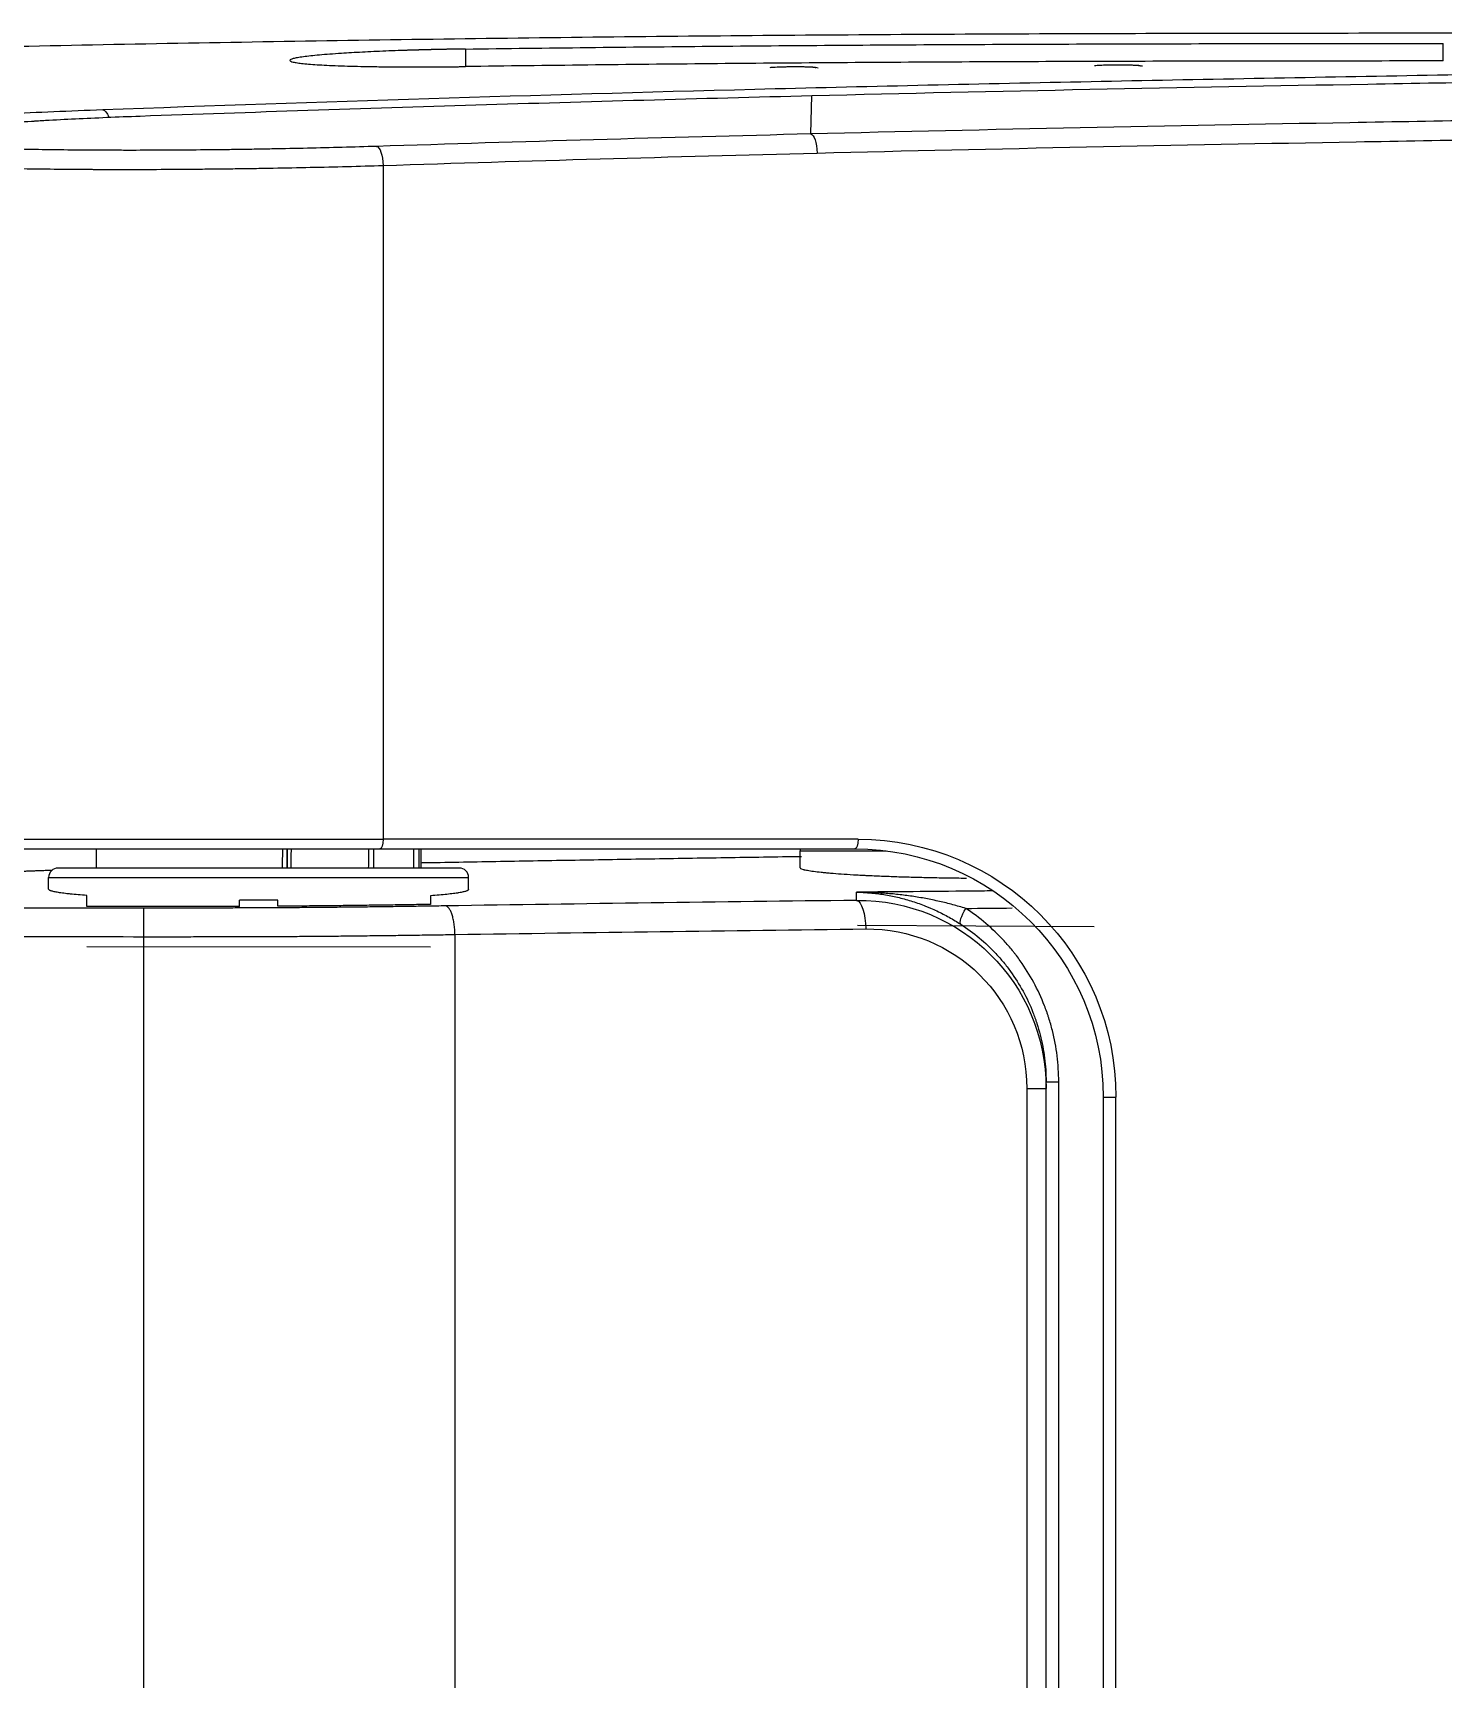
# Model space of a CAD drawing. Header units: millimetres. Extents: x -33000 to 294000, y 0 to 42408.
# Drawn here: x 56888.4 to 56962.3, y 13858.2 to 13944.4 of the extents above; entities that cross this region are included whole.
import ezdxf

# ---------------------------------------------------------------- set-up
doc = ezdxf.new("R2010")
doc.units = ezdxf.units.MM
doc.header["$LTSCALE"] = 50
doc.layers.add('arch', color=8, linetype='Continuous')

msp = doc.modelspace()

# ---------------------------------------------------------------- linework, layer by layer
at = {"layer": 'arch', "linetype": 'Continuous'}
for p, q in [((56929.166, 13939.152), (56929.232, 13941.164)), ((56880.248, 13902.207), (56906.768, 13902.207)), ((56880.748, 13901.707), (56906.605, 13901.707)), ((56891.753, 13900.705), (56891.748, 13901.708)), ((56906.605, 13901.707), (56931.49, 13901.707)), ((56931.653, 13902.207), (56906.768, 13902.207)), ((56908.748, 13901.708), (56908.743, 13900.705)), ((56928.618, 13900.71), (56928.618, 13901.605)), ((56928.618, 13901.605), (56933.116, 13901.605)), ((56889.248, 13899.594), (56889.248, 13900.205)), ((56889.248, 13900.205), (56911.248, 13900.205)), ((56910.748, 13900.705), (56889.748, 13900.705)), ((56911.248, 13899.58), (56911.248, 13900.205)), ((56944.018, 13897.619), (56931.618, 13897.693)), ((56891.248, 13896.59), (56909.248, 13896.579)), ((56940.482, 13889.157), (56941.493, 13889.157)), ((56940.482, 13889.157), (56940.482, 13600.053)), ((56941.493, 13889.505), (56942.156, 13889.505)), ((56941.493, 13889.157), (56941.493, 13889.505)), ((56941.493, 13600.053), (56941.493, 13889.157)), ((56942.156, 13599.705), (56942.156, 13889.505)), ((56944.49, 13888.707), (56944.49, 13600.504)), ((56944.49, 13888.707), (56945.153, 13888.707)), ((56945.153, 13600.504), (56945.153, 13888.707))]:
    msp.add_line(p, q, dxfattribs=at)
for centre, start, end in [((56929.118, 13901.605), 168.22274, 180), ((56889.748, 13900.205), 90, 180), ((56910.748, 13900.205), 0, 90)]:
    msp.add_arc(centre, 0.5, start, end, dxfattribs=at)
at = {"layer": 'arch', "linetype": 'Continuous', "extrusion": (0, 0, -1)}
for centre, major_axis, ratio, start_param, end_param in [((56892.113, 13938.915, 0), (-0.055, 1.499), 0.325788, 0.052844, 0.730475), ((56929.174, 13938.154, 0), (0.025, -1), 0.32589, 3.194438, 4.720576), ((56906.442, 13937.504, 0), (0.032, -0.999), 0.32583, 3.194436, 4.722836), ((56906.605, 13902.207, 0), (0, -0.5), 0.325982, 4.712389, 6.283185), ((56931.49, 13902.207, 0), (0, -0.5), 0.325982, 4.712389, 6.283185), ((56931.49, 13888.707, 0), (13, 0), 1, 4.712389, 6.283185), ((56931.653, 13888.707, 0), (13.5, 0), 1, 4.712389, 6.283185), ((56931.493, 13888.997, 0), (6.867, 7.387), 0.984122, 5.533672, 7.097085), ((56931.556, 13897.511, 0), (0.017, -1.5), 0.325964, 3.199207, 4.7161), ((56937.585, 13898.588, 0), (0.544, 0.839), 0.254745, 3.188486, 4.548556), ((56931.982, 13888.997, 0), (5.798, 6.334), 0.981332, 5.539892, 7.103305)]:
    msp.add_ellipse(centre, major_axis=major_axis, ratio=ratio, start_param=start_param, end_param=end_param, dxfattribs=at)
at = {"layer": 'arch', "linetype": 'Continuous'}
for points, knots in [([(56886.538, 13943.725, 0), (56892.482, 13943.849, 0), (56898.426, 13943.958, 0), (56910.315, 13944.144, 0), (56916.259, 13944.221, 0), (56925.176, 13944.309, 0), (56928.149, 13944.333, 0), (56934.094, 13944.374, 0), (56937.066, 13944.39, 0), (56945.984, 13944.426, 0), (56951.929, 13944.437, 0), (56963.82, 13944.445, 0), (56972.738, 13944.441, 0), (56981.655, 13944.422, 0), (56987.601, 13944.406, 0), (56990.573, 13944.397, 0), (56999.491, 13944.364, 0), (57005.436, 13944.336, 0), (57014.354, 13944.289, 0), (57017.327, 13944.272, 0), (57023.272, 13944.238, 0), (57026.244, 13944.22, 0), (57029.217, 13944.203, 0)], [0, 0, 0, 0, 0.125, 0.125, 0.25, 0.25, 0.3125, 0.3125, 0.375, 0.375, 0.5, 0.5, 0.625, 0.6875, 0.6875, 0.75, 0.75, 0.875, 0.875, 0.9375, 0.9375, 1, 1, 1, 1]), ([(57028.721, 13943.13, 0), (57025.874, 13943.1, 0), (57023.027, 13943.069, 0), (57017.333, 13943.006, 0), (57014.486, 13942.974, 0), (57005.945, 13942.874, 0), (57000.251, 13942.803, 0), (56988.863, 13942.649, 0), (56983.17, 13942.566, 0), (56971.782, 13942.39, 0), (56966.088, 13942.297, 0), (56957.548, 13942.147, 0), (56954.701, 13942.095, 0), (56949.008, 13941.988, 0), (56943.314, 13941.877, 0), (56937.621, 13941.754, 0), (56931.928, 13941.624, 0), (56929.082, 13941.555, 0), (56914.85, 13941.189, 0), (56903.466, 13940.829, 0), (56892.084, 13940.413, 0)], [0, 0, 0, 0, 0.0625, 0.0625, 0.125, 0.125, 0.25, 0.25, 0.375, 0.375, 0.5, 0.5, 0.5625, 0.5625, 0.625, 0.6875, 0.6875, 0.75, 0.75, 1, 1, 1, 1]), ([(56911.089, 13943.602, 0), (56911.072, 13943.601, 0), (56911.04, 13943.601, 0), (56910.991, 13943.6, 0), (56910.942, 13943.6, 0), (56910.894, 13943.599, 0), (56910.845, 13943.598, 0), (56910.797, 13943.597, 0), (56910.748, 13943.597, 0), (56910.7, 13943.596, 0), (56910.651, 13943.595, 0), (56910.603, 13943.594, 0), (56910.554, 13943.594, 0), (56910.506, 13943.593, 0), (56910.458, 13943.592, 0), (56910.41, 13943.591, 0), (56910.362, 13943.59, 0), (56910.314, 13943.589, 0), (56910.266, 13943.589, 0), (56910.218, 13943.588, 0), (56910.17, 13943.587, 0), (56910.122, 13943.586, 0), (56910.074, 13943.585, 0), (56910.026, 13943.584, 0), (56909.978, 13943.583, 0), (56909.931, 13943.582, 0), (56909.883, 13943.581, 0), (56909.836, 13943.58, 0), (56909.788, 13943.579, 0), (56909.741, 13943.578, 0), (56909.693, 13943.577, 0), (56909.646, 13943.576, 0), (56909.598, 13943.575, 0), (56909.551, 13943.574, 0), (56909.504, 13943.573, 0), (56909.457, 13943.572, 0), (56909.41, 13943.571, 0), (56909.363, 13943.57, 0), (56909.316, 13943.569, 0), (56909.269, 13943.567, 0), (56909.222, 13943.566, 0), (56909.175, 13943.565, 0), (56909.128, 13943.564, 0), (56909.081, 13943.563, 0), (56909.034, 13943.562, 0), (56908.988, 13943.56, 0), (56908.941, 13943.559, 0), (56908.894, 13943.558, 0), (56908.848, 13943.557, 0), (56908.801, 13943.555, 0), (56908.755, 13943.554, 0), (56908.709, 13943.553, 0), (56908.662, 13943.552, 0), (56908.616, 13943.55, 0), (56908.57, 13943.549, 0), (56908.524, 13943.548, 0), (56908.477, 13943.546, 0), (56908.431, 13943.545, 0), (56908.385, 13943.544, 0), (56908.339, 13943.542, 0), (56908.293, 13943.541, 0), (56908.247, 13943.539, 0), (56908.202, 13943.538, 0), (56908.156, 13943.537, 0), (56908.11, 13943.535, 0), (56908.064, 13943.534, 0), (56908.019, 13943.532, 0), (56907.973, 13943.531, 0), (56907.928, 13943.529, 0), (56907.882, 13943.528, 0), (56907.837, 13943.526, 0), (56907.791, 13943.525, 0), (56907.746, 13943.523, 0), (56907.701, 13943.522, 0), (56907.655, 13943.52, 0), (56907.61, 13943.519, 0), (56907.356, 13943.51, 0), (56906.903, 13943.492, 0), (56906.273, 13943.465, 0), (56905.674, 13943.436, 0), (56905.108, 13943.405, 0), (56904.532, 13943.37, 0), (56903.964, 13943.33, 0), (56903.426, 13943.285, 0), (56902.963, 13943.239, 0), (56902.577, 13943.192, 0), (56902.271, 13943.144, 0), (56902.05, 13943.097, 0), (56901.918, 13943.05, 0), (56901.874, 13943.004, 0), (56901.916, 13942.96, 0), (56902.047, 13942.917, 0), (56902.266, 13942.877, 0), (56902.571, 13942.839, 0), (56902.956, 13942.804, 0), (56903.419, 13942.773, 0), (56903.956, 13942.745, 0), (56904.565, 13942.721, 0), (56905.235, 13942.701, 0), (56905.96, 13942.685, 0), (56906.736, 13942.674, 0), (56907.309, 13942.668, 0), (56907.646, 13942.666, 0), (56907.731, 13942.666, 0), (56907.816, 13942.666, 0), (56907.901, 13942.665, 0), (56907.987, 13942.665, 0), (56908.073, 13942.665, 0), (56908.158, 13942.664, 0), (56908.244, 13942.664, 0), (56908.33, 13942.664, 0), (56908.417, 13942.664, 0), (56908.503, 13942.664, 0), (56908.59, 13942.664, 0), (56908.677, 13942.664, 0), (56908.764, 13942.664, 0), (56908.851, 13942.664, 0), (56908.939, 13942.664, 0), (56909.026, 13942.665, 0), (56909.114, 13942.665, 0), (56909.202, 13942.665, 0), (56909.29, 13942.665, 0), (56909.378, 13942.666, 0), (56909.467, 13942.666, 0), (56909.555, 13942.667, 0), (56909.644, 13942.667, 0), (56909.733, 13942.668, 0), (56909.822, 13942.668, 0), (56909.911, 13942.669, 0), (56910.001, 13942.67, 0), (56910.091, 13942.67, 0), (56910.18, 13942.671, 0), (56910.27, 13942.672, 0), (56910.361, 13942.673, 0), (56910.451, 13942.674, 0), (56910.542, 13942.675, 0), (56910.632, 13942.676, 0), (56910.723, 13942.677, 0), (56910.814, 13942.678, 0), (56910.906, 13942.679, 0), (56910.997, 13942.68, 0), (56911.058, 13942.681, 0), (56911.089, 13942.681, 0)], [0, 0, 0, 0, 0.001688, 0.003374, 0.005059, 0.006743, 0.008424, 0.010104, 0.011783, 0.013461, 0.015137, 0.016812, 0.018485, 0.020158, 0.021829, 0.023499, 0.025168, 0.026836, 0.028503, 0.030169, 0.031834, 0.033498, 0.035162, 0.036825, 0.038487, 0.040148, 0.041809, 0.043469, 0.045129, 0.046788, 0.048447, 0.050105, 0.051764, 0.053421, 0.055079, 0.056736, 0.058394, 0.060051, 0.061708, 0.063365, 0.065022, 0.066679, 0.068337, 0.069994, 0.071652, 0.07331, 0.074968, 0.076627, 0.078286, 0.079946, 0.081606, 0.083266, 0.084928, 0.08659, 0.088252, 0.089915, 0.091579, 0.093244, 0.09491, 0.096577, 0.098244, 0.099913, 0.101583, 0.103254, 0.104926, 0.106599, 0.108273, 0.109949, 0.111626, 0.113304, 0.114984, 0.116665, 0.118348, 0.120032, 0.121718, 0.123406, 0.125095, 0.150232, 0.17514, 0.199975, 0.224892, 0.250047, 0.281416, 0.312482, 0.343551, 0.374925, 0.406303, 0.437371, 0.468436, 0.499798, 0.531191, 0.562273, 0.593348, 0.624719, 0.656134, 0.687239, 0.71834, 0.749742, 0.78116, 0.81227, 0.843382, 0.874802, 0.877969, 0.881131, 0.884287, 0.887438, 0.890584, 0.893726, 0.896863, 0.899996, 0.903126, 0.906252, 0.909375, 0.912495, 0.915613, 0.918729, 0.921843, 0.924955, 0.928066, 0.931177, 0.934286, 0.937396, 0.940505, 0.943615, 0.946725, 0.949837, 0.952949, 0.956063, 0.959179, 0.962298, 0.965419, 0.968542, 0.971669, 0.974799, 0.977933, 0.981071, 0.984213, 0.98736, 0.990512, 0.993669, 0.996832, 1, 1, 1, 1]), ([(56911.089, 13943.602, 0), (56915.355, 13943.659, 0), (56919.622, 13943.708, 0), (56926.022, 13943.768, 0), (56928.155, 13943.785, 0), (56932.422, 13943.815, 0), (56938.822, 13943.854, 0), (56947.355, 13943.881, 0), (56953.755, 13943.89, 0), (56958.022, 13943.894, 0), (56960.155, 13943.895, 0), (56962.289, 13943.895, 0)], [0, 0, 0, 0, 0.25, 0.25, 0.375, 0.375, 0.5, 0.75, 0.875, 0.875, 1, 1, 1, 1]), ([(56962.289, 13942.975, 0), (56960.155, 13942.975, 0), (56958.022, 13942.974, 0), (56953.755, 13942.97, 0), (56947.355, 13942.961, 0), (56938.822, 13942.934, 0), (56932.422, 13942.895, 0), (56928.155, 13942.865, 0), (56926.022, 13942.848, 0), (56919.622, 13942.788, 0), (56915.355, 13942.739, 0), (56911.089, 13942.681, 0)], [0, 0, 0, 0, 0.125, 0.125, 0.25, 0.5, 0.625, 0.625, 0.75, 0.75, 1, 1, 1, 1]), ([(56927.037, 13942.638, 0), (56927.115, 13942.646, 0), (56927.306, 13942.66, 0), (56927.634, 13942.674, 0), (56927.863, 13942.677, 0), (56927.937, 13942.678, 0)], [0, 0, 0, 0, 0.379059, 0.808181, 1, 1, 1, 1]), ([(56927.937, 13942.678, 0), (56928.031, 13942.68, 0), (56928.285, 13942.685, 0), (56928.712, 13942.683, 0), (56929.141, 13942.67, 0), (56929.372, 13942.658, 0), (56929.507, 13942.633, 0), (56929.55, 13942.623, 0)], [0, 0, 0, 0, 0.138674, 0.37779, 0.617967, 0.869015, 1, 1, 1, 1]), ([(56928.211, 13942.682, 0), (56928.276, 13942.683, 0), (56928.34, 13942.683, 0), (56928.423, 13942.683, 0), (56928.444, 13942.683, 0), (56928.484, 13942.683, 0), (56928.504, 13942.682, 0), (56928.563, 13942.682, 0), (56928.602, 13942.682, 0), (56928.716, 13942.68, 0), (56928.789, 13942.679, 0), (56928.875, 13942.677, 0), (56928.893, 13942.677, 0), (56928.926, 13942.676, 0), (56928.975, 13942.674, 0), (56929.052, 13942.671, 0), (56929.108, 13942.669, 0), (56929.161, 13942.666, 0), (56929.187, 13942.665, 0), (56929.257, 13942.66, 0), (56929.297, 13942.657, 0), (56929.346, 13942.652, 0), (56929.361, 13942.65, 0), (56929.386, 13942.646, 0), (56929.397, 13942.644, 0), (56929.423, 13942.639, 0), (56929.433, 13942.635, 0), (56929.435, 13942.63, 0)], [0, 0, 0, 0, 0.101412, 0.101412, 0.133504, 0.133504, 0.165597, 0.165597, 0.229781, 0.229781, 0.358151, 0.358151, 0.390244, 0.390244, 0.422336, 0.486521, 0.550706, 0.550706, 0.614891, 0.614891, 0.74326, 0.74326, 0.807445, 0.807445, 0.87163, 0.87163, 1, 1, 1, 1]), ([(56929.232, 13941.164, 0), (56938.936, 13941.407, 0), (56948.64, 13941.595, 0), (56963.197, 13941.853, 0), (56968.049, 13941.935, 0), (56977.754, 13942.09, 0), (56982.606, 13942.164, 0), (56992.311, 13942.303, 0), (56997.163, 13942.369, 0), (57006.869, 13942.492, 0), (57011.721, 13942.55, 0), (57019, 13942.631, 0), (57021.426, 13942.657, 0), (57025.066, 13942.695, 0), (57026.279, 13942.708, 0), (57028.705, 13942.734, 0), (57029.919, 13942.747, 0), (57033.558, 13942.784, 0), (57035.985, 13942.807, 0), (57039.624, 13942.834, 0), (57040.838, 13942.842, 0), (57043.265, 13942.853, 0), (57044.478, 13942.857, 0), (57045.691, 13942.858, 0)], [0, 0, 0, 0, 0.25, 0.25, 0.375, 0.375, 0.5, 0.5, 0.625, 0.625, 0.75, 0.75, 0.8125, 0.8125, 0.84375, 0.84375, 0.875, 0.875, 0.9375, 0.9375, 0.96875, 0.96875, 1, 1, 1, 1]), ([(56944.039, 13942.74, 0), (56944.117, 13942.747, 0), (56944.308, 13942.76, 0), (56944.636, 13942.773, 0), (56944.866, 13942.775, 0), (56944.94, 13942.776, 0)], [0, 0, 0, 0, 0.378429, 0.807237, 1, 1, 1, 1]), ([(56944.94, 13942.776, 0), (56945.034, 13942.778, 0), (56945.287, 13942.781, 0), (56945.714, 13942.777, 0), (56946.143, 13942.763, 0), (56946.374, 13942.75, 0), (56946.509, 13942.724, 0), (56946.552, 13942.714, 0)], [0, 0, 0, 0, 0.138102, 0.377285, 0.617579, 0.868776, 1, 1, 1, 1]), ([(56945.213, 13942.779, 0), (56945.278, 13942.779, 0), (56945.342, 13942.779, 0), (56945.426, 13942.778, 0), (56945.446, 13942.778, 0), (56945.486, 13942.778, 0), (56945.506, 13942.778, 0), (56945.565, 13942.777, 0), (56945.604, 13942.776, 0), (56945.718, 13942.775, 0), (56945.791, 13942.773, 0), (56945.878, 13942.771, 0), (56945.895, 13942.77, 0), (56945.928, 13942.769, 0), (56945.977, 13942.767, 0), (56946.054, 13942.764, 0), (56946.11, 13942.761, 0), (56946.163, 13942.759, 0), (56946.189, 13942.757, 0), (56946.259, 13942.752, 0), (56946.299, 13942.749, 0), (56946.348, 13942.743, 0), (56946.363, 13942.741, 0), (56946.388, 13942.738, 0), (56946.399, 13942.736, 0), (56946.425, 13942.73, 0), (56946.435, 13942.726, 0), (56946.437, 13942.722, 0)], [0, 0, 0, 0, 0.101469, 0.101469, 0.13356, 0.13356, 0.16565, 0.16565, 0.229831, 0.229831, 0.358192, 0.358192, 0.390283, 0.390283, 0.422373, 0.486554, 0.550735, 0.550735, 0.614915, 0.614915, 0.743277, 0.743277, 0.807458, 0.807458, 0.871638, 0.871638, 1, 1, 1, 1]), ([(56894.036, 13940.092, 0), (56896.968, 13940.197, 0), (56899.901, 13940.298, 0), (56905.767, 13940.492, 0), (56908.7, 13940.585, 0), (56917.499, 13940.854, 0), (56923.365, 13941.017, 0), (56929.232, 13941.164, 0)], [0, 0, 0, 0, 0.25, 0.25, 0.5, 0.5, 1, 1, 1, 1]), ([(57042.115, 13940.794, 0), (57039.761, 13940.787, 0), (57037.408, 13940.774, 0), (57032.701, 13940.741, 0), (57030.348, 13940.721, 0), (57023.288, 13940.659, 0), (57018.581, 13940.613, 0), (57009.169, 13940.511, 0), (57004.462, 13940.454, 0), (56995.05, 13940.332, 0), (56990.344, 13940.267, 0), (56980.931, 13940.128, 0), (56976.225, 13940.056, 0), (56966.813, 13939.904, 0), (56962.107, 13939.824, 0), (56947.989, 13939.573, 0), (56938.577, 13939.389, 0), (56929.166, 13939.152, 0)], [0, 0, 0, 0, 0.0625, 0.0625, 0.125, 0.125, 0.25, 0.25, 0.375, 0.375, 0.5, 0.5, 0.625, 0.625, 0.75, 0.75, 1, 1, 1, 1]), ([(56881.551, 13939.106, 0), (56881.578, 13939.113, 0), (56881.606, 13939.121, 0), (56881.652, 13939.133, 0), (56881.669, 13939.137, 0), (56881.703, 13939.146, 0), (56881.721, 13939.15, 0), (56881.775, 13939.163, 0), (56881.813, 13939.171, 0), (56882.012, 13939.214, 0), (56882.2, 13939.248, 0), (56882.632, 13939.316, 0), (56882.876, 13939.35, 0), (56883.419, 13939.419, 0), (56883.718, 13939.453, 0), (56884.129, 13939.495, 0), (56884.213, 13939.504, 0), (56884.383, 13939.521, 0), (56884.644, 13939.546, 0), (56884.917, 13939.571, 0), (56885.481, 13939.621, 0), (56885.879, 13939.653, 0), (56886.721, 13939.716, 0), (56887.164, 13939.747, 0), (56887.863, 13939.793, 0), (56888.102, 13939.808, 0), (56888.408, 13939.827, 0), (56888.469, 13939.83, 0), (56888.593, 13939.838, 0), (56888.779, 13939.849, 0), (56888.967, 13939.86, 0), (56889.598, 13939.895, 0), (56890.118, 13939.923, 0), (56891.187, 13939.975, 0), (56891.737, 13940, 0), (56892.864, 13940.048, 0), (56893.442, 13940.07, 0), (56894.036, 13940.092, 0)], [0, 0, 0, 0, 0.021526, 0.021526, 0.033175, 0.033175, 0.044823, 0.044823, 0.06812, 0.06812, 0.161308, 0.161308, 0.254496, 0.254496, 0.347684, 0.347684, 0.370981, 0.370981, 0.394278, 0.440872, 0.440872, 0.53406, 0.53406, 0.627248, 0.627248, 0.673842, 0.673842, 0.685491, 0.685491, 0.697139, 0.720436, 0.720436, 0.813624, 0.813624, 0.906812, 0.906812, 1, 1, 1, 1]), ([(56929.5, 13938.154, 0), (56938.909, 13938.39, 0), (56948.319, 13938.574, 0), (56962.434, 13938.826, 0), (56967.139, 13938.905, 0), (56976.55, 13939.057, 0), (56981.255, 13939.13, 0), (56990.666, 13939.268, 0), (57000.076, 13939.399, 0), (57009.487, 13939.512, 0), (57018.898, 13939.614, 0), (57023.604, 13939.66, 0), (57030.662, 13939.722, 0), (57033.015, 13939.742, 0), (57037.72, 13939.775, 0), (57040.073, 13939.788, 0), (57042.426, 13939.796, 0)], [0, 0, 0, 0, 0.25, 0.25, 0.375, 0.375, 0.5, 0.5, 0.625, 0.75, 0.75, 0.875, 0.875, 0.9375, 0.9375, 1, 1, 1, 1]), ([(56906.427, 13938.502, 0), (56905.833, 13938.483, 0), (56905.235, 13938.465, 0), (56904.027, 13938.433, 0), (56903.418, 13938.417, 0), (56902.19, 13938.389, 0), (56901.571, 13938.377, 0), (56900.791, 13938.362, 0), (56900.635, 13938.36, 0), (56900.321, 13938.354, 0), (56900.164, 13938.351, 0), (56899.693, 13938.344, 0), (56899.38, 13938.339, 0), (56898.911, 13938.333, 0), (56898.754, 13938.33, 0), (56898.442, 13938.326, 0), (56898.285, 13938.324, 0), (56897.817, 13938.319, 0), (56897.508, 13938.316, 0), (56896.584, 13938.307, 0), (56895.977, 13938.302, 0), (56894.78, 13938.296, 0), (56894.189, 13938.295, 0), (56893.316, 13938.295, 0), (56893.027, 13938.295, 0), (56892.597, 13938.296, 0), (56892.382, 13938.296, 0), (56892.169, 13938.297, 0), (56892.027, 13938.298, 0), (56891.956, 13938.298, 0), (56891.322, 13938.301, 0), (56890.777, 13938.306, 0), (56889.721, 13938.317, 0), (56889.211, 13938.324, 0), (56888.225, 13938.342, 0), (56887.749, 13938.352, 0), (56887.177, 13938.366, 0), (56887.064, 13938.369, 0), (56886.896, 13938.374, 0), (56886.84, 13938.375, 0), (56886.729, 13938.379, 0), (56886.454, 13938.387, 0), (56886.188, 13938.395, 0), (56885.57, 13938.417, 0), (56884.796, 13938.448, 0), (56884.121, 13938.485, 0), (56883.651, 13938.515, 0), (56883.501, 13938.525, 0), (56883.285, 13938.541, 0), (56883.215, 13938.546, 0), (56883.112, 13938.554, 0), (56883.078, 13938.557, 0), (56883.011, 13938.563, 0), (56882.978, 13938.565, 0), (56882.685, 13938.591, 0), (56882.454, 13938.614, 0), (56882.052, 13938.663, 0), (56881.88, 13938.688, 0), (56881.605, 13938.74, 0), (56881.499, 13938.765, 0), (56881.417, 13938.791, 0)], [0, 0, 0, 0, 0.055808, 0.055808, 0.111616, 0.111616, 0.167425, 0.167425, 0.181377, 0.181377, 0.195329, 0.195329, 0.223233, 0.223233, 0.237185, 0.237185, 0.251137, 0.251137, 0.279041, 0.279041, 0.334849, 0.334849, 0.390658, 0.390658, 0.418562, 0.418562, 0.432514, 0.43949, 0.43949, 0.446466, 0.446466, 0.502274, 0.502274, 0.558082, 0.558082, 0.613891, 0.613891, 0.627843, 0.627843, 0.634819, 0.634819, 0.641795, 0.669699, 0.669699, 0.725507, 0.781315, 0.781315, 0.80922, 0.80922, 0.823172, 0.823172, 0.830148, 0.830148, 0.837124, 0.837124, 0.892932, 0.892932, 0.94874, 0.94874, 1, 1, 1, 1]), ([(56880.248, 13937.923, 0), (56880.248, 13937.912, 0), (56880.253, 13937.9, 0), (56880.273, 13937.874, 0), (56880.293, 13937.859, 0), (56880.335, 13937.837, 0), (56880.351, 13937.829, 0), (56880.378, 13937.818, 0), (56880.388, 13937.815, 0), (56880.408, 13937.807, 0), (56880.418, 13937.804, 0), (56880.518, 13937.771, 0), (56880.638, 13937.743, 0), (56880.939, 13937.69, 0), (56881.12, 13937.664, 0), (56881.543, 13937.615, 0), (56881.785, 13937.592, 0), (56882.093, 13937.567, 0), (56882.128, 13937.564, 0), (56882.198, 13937.559, 0), (56882.234, 13937.556, 0), (56882.342, 13937.548, 0), (56882.564, 13937.532, 0), (56882.801, 13937.516, 0), (56883.295, 13937.487, 0), (56884.006, 13937.45, 0), (56884.82, 13937.419, 0), (56885.47, 13937.397, 0), (56885.694, 13937.39, 0), (56885.981, 13937.382, 0), (56886.039, 13937.38, 0), (56886.156, 13937.377, 0), (56886.215, 13937.375, 0), (56886.392, 13937.371, 0), (56886.511, 13937.368, 0), (56887.113, 13937.353, 0), (56887.613, 13937.343, 0), (56888.65, 13937.326, 0), (56889.188, 13937.319, 0), (56890.299, 13937.307, 0), (56890.873, 13937.303, 0), (56891.54, 13937.3, 0), (56891.614, 13937.299, 0), (56891.763, 13937.299, 0), (56891.988, 13937.298, 0), (56892.213, 13937.297, 0), (56892.666, 13937.296, 0), (56892.97, 13937.296, 0), (56893.889, 13937.296, 0), (56894.511, 13937.298, 0), (56895.771, 13937.304, 0), (56896.41, 13937.308, 0), (56897.381, 13937.317, 0), (56897.707, 13937.32, 0), (56898.2, 13937.326, 0), (56898.364, 13937.328, 0), (56898.693, 13937.332, 0), (56898.858, 13937.334, 0), (56899.352, 13937.341, 0), (56899.682, 13937.345, 0), (56900.177, 13937.353, 0), (56900.342, 13937.355, 0), (56900.672, 13937.361, 0), (56900.837, 13937.364, 0), (56901.658, 13937.378, 0), (56902.309, 13937.391, 0), (56903.601, 13937.419, 0), (56904.242, 13937.434, 0), (56905.513, 13937.467, 0), (56906.143, 13937.484, 0), (56906.768, 13937.504, 0)], [0, 0, 0, 0, 0.018747, 0.018747, 0.04457, 0.04457, 0.057481, 0.057481, 0.063936, 0.063936, 0.070392, 0.070392, 0.122037, 0.122037, 0.173682, 0.173682, 0.225327, 0.225327, 0.231782, 0.231782, 0.238238, 0.238238, 0.251149, 0.276972, 0.276972, 0.328616, 0.380261, 0.380261, 0.406084, 0.406084, 0.412539, 0.412539, 0.418995, 0.418995, 0.431906, 0.431906, 0.483551, 0.483551, 0.535196, 0.535196, 0.586841, 0.586841, 0.593297, 0.593297, 0.599752, 0.612663, 0.612663, 0.638486, 0.638486, 0.690131, 0.690131, 0.741776, 0.741776, 0.767598, 0.767598, 0.780509, 0.780509, 0.79342, 0.79342, 0.819243, 0.819243, 0.832154, 0.832154, 0.845065, 0.845065, 0.89671, 0.89671, 0.948355, 0.948355, 1, 1, 1, 1]), ([(56908.745, 13900.983, 0), (56908.841, 13900.985, 0), (56909.584, 13900.998, 0), (56910.974, 13901.023, 0), (56912.918, 13901.057, 0), (56914.868, 13901.09, 0), (56916.824, 13901.124, 0), (56918.785, 13901.157, 0), (56920.753, 13901.189, 0), (56922.726, 13901.221, 0), (56924.706, 13901.253, 0), (56926.691, 13901.284, 0), (56928.016, 13901.305, 0), (56928.68, 13901.315, 0)], [0, 0, 0, 0, 0.014537, 0.111755, 0.209267, 0.307073, 0.405173, 0.503569, 0.602261, 0.70125, 0.800535, 0.900119, 1, 1, 1, 1]), ([(56878.786, 13899.658, 0), (56878.788, 13899.659, 0), (56878.79, 13899.662, 0), (56878.795, 13899.666, 0), (56878.799, 13899.669, 0), (56878.804, 13899.673, 0), (56878.809, 13899.677, 0), (56878.815, 13899.681, 0), (56878.82, 13899.684, 0), (56878.826, 13899.688, 0), (56878.832, 13899.692, 0), (56878.838, 13899.696, 0), (56878.844, 13899.699, 0), (56878.851, 13899.703, 0), (56878.858, 13899.707, 0), (56878.865, 13899.71, 0), (56878.872, 13899.714, 0), (56878.879, 13899.718, 0), (56878.887, 13899.722, 0), (56878.895, 13899.725, 0), (56878.903, 13899.729, 0), (56878.911, 13899.733, 0), (56878.92, 13899.736, 0), (56878.929, 13899.74, 0), (56878.937, 13899.744, 0), (56878.947, 13899.747, 0), (56878.956, 13899.751, 0), (56878.966, 13899.755, 0), (56878.975, 13899.758, 0), (56878.985, 13899.762, 0), (56878.996, 13899.766, 0), (56879.006, 13899.769, 0), (56879.017, 13899.773, 0), (56879.028, 13899.777, 0), (56879.039, 13899.78, 0), (56879.05, 13899.784, 0), (56879.061, 13899.788, 0), (56879.073, 13899.791, 0), (56879.085, 13899.795, 0), (56879.097, 13899.799, 0), (56879.11, 13899.802, 0), (56879.122, 13899.806, 0), (56879.135, 13899.809, 0), (56879.148, 13899.813, 0), (56879.161, 13899.817, 0), (56879.175, 13899.82, 0), (56879.188, 13899.824, 0), (56879.251, 13899.84, 0), (56879.374, 13899.869, 0), (56879.579, 13899.91, 0), (56879.815, 13899.951, 0), (56880.079, 13899.991, 0), (56880.372, 13900.031, 0), (56880.693, 13900.07, 0), (56881.042, 13900.109, 0), (56881.459, 13900.152, 0), (56881.955, 13900.197, 0), (56882.543, 13900.246, 0), (56883.122, 13900.289, 0), (56883.68, 13900.327, 0), (56884.205, 13900.36, 0), (56884.753, 13900.392, 0), (56885.324, 13900.424, 0), (56885.916, 13900.454, 0), (56886.528, 13900.483, 0), (56887.159, 13900.511, 0), (56887.631, 13900.53, 0), (56887.93, 13900.542, 0), (56888.047, 13900.546, 0), (56888.165, 13900.551, 0), (56888.283, 13900.555, 0), (56888.402, 13900.56, 0), (56888.522, 13900.564, 0), (56888.641, 13900.568, 0), (56888.762, 13900.573, 0), (56888.883, 13900.577, 0), (56889.004, 13900.581, 0), (56889.126, 13900.585, 0), (56889.207, 13900.588, 0), (56889.248, 13900.589, 0)], [0, 0, 0, 0, 0.003412, 0.006821, 0.010227, 0.01363, 0.01703, 0.020427, 0.023821, 0.027212, 0.030601, 0.033986, 0.037369, 0.040748, 0.044125, 0.0475, 0.050871, 0.05424, 0.057607, 0.06097, 0.064332, 0.06769, 0.071047, 0.0744, 0.077752, 0.0811, 0.084447, 0.087791, 0.091133, 0.094473, 0.09781, 0.101145, 0.104478, 0.107809, 0.111138, 0.114465, 0.11779, 0.121112, 0.124433, 0.127752, 0.131069, 0.134384, 0.137697, 0.141009, 0.144318, 0.147626, 0.150933, 0.154237, 0.192347, 0.230438, 0.268563, 0.306777, 0.345068, 0.383323, 0.421594, 0.459933, 0.510938, 0.561875, 0.612871, 0.651116, 0.689316, 0.727523, 0.765792, 0.804097, 0.842347, 0.880594, 0.91889, 0.925666, 0.932438, 0.939206, 0.945971, 0.952733, 0.959492, 0.966248, 0.973002, 0.979754, 0.986504, 0.993252, 1, 1, 1, 1]), ([(56889.248, 13900.589, 0), (56889.269, 13900.59, 0), (56889.311, 13900.591, 0), (56889.373, 13900.594, 0), (56889.415, 13900.595, 0), (56889.436, 13900.596, 0)], [0, 0, 0, 0, 0.33335, 0.666682, 1, 1, 1, 1]), ([(56937.328, 13900.161, 0), (56937.31, 13900.161, 0), (56937.293, 13900.161, 0), (56936.964, 13900.164, 0), (56936.345, 13900.172, 0), (56935.736, 13900.183, 0), (56935.284, 13900.193, 0), (56935.097, 13900.197, 0), (56934.91, 13900.202, 0), (56934.835, 13900.203, 0), (56934.798, 13900.204, 0), (56934.687, 13900.207, 0), (56934.613, 13900.209, 0), (56934.247, 13900.219, 0), (56933.961, 13900.228, 0), (56933.406, 13900.246, 0), (56933.136, 13900.256, 0), (56932.611, 13900.277, 0), (56932.356, 13900.289, 0), (56932.078, 13900.302, 0), (56932.048, 13900.304, 0), (56931.986, 13900.307, 0), (56931.895, 13900.311, 0), (56931.806, 13900.316, 0), (56931.63, 13900.325, 0), (56931.515, 13900.332, 0), (56931.181, 13900.351, 0), (56930.969, 13900.365, 0), (56930.57, 13900.393, 0), (56930.382, 13900.407, 0), (56930.162, 13900.426, 0), (56930.119, 13900.43, 0), (56930.034, 13900.437, 0), (56929.992, 13900.441, 0), (56929.87, 13900.453, 0), (56929.793, 13900.461, 0), (56929.571, 13900.484, 0), (56929.304, 13900.516, 0), (56929.095, 13900.549, 0), (56928.961, 13900.574, 0), (56928.91, 13900.584, 0), (56928.864, 13900.595, 0), (56928.846, 13900.599, 0), (56928.838, 13900.601, 0), (56928.813, 13900.607, 0), (56928.797, 13900.612, 0), (56928.723, 13900.633, 0), (56928.68, 13900.65, 0), (56928.63, 13900.681, 0), (56928.618, 13900.696, 0), (56928.618, 13900.711, 0)], [0, 0, 0, 0, 0.003718, 0.003718, 0.070713, 0.137708, 0.137708, 0.171206, 0.17958, 0.17958, 0.187954, 0.187954, 0.204703, 0.204703, 0.271698, 0.271698, 0.338693, 0.338693, 0.405688, 0.405688, 0.414062, 0.414062, 0.422437, 0.439185, 0.439185, 0.472683, 0.472683, 0.539678, 0.539678, 0.606673, 0.606673, 0.623421, 0.623421, 0.64017, 0.64017, 0.673668, 0.673668, 0.740662, 0.807657, 0.807657, 0.841155, 0.849529, 0.849529, 0.857904, 0.857904, 0.874652, 0.874652, 0.941647, 0.941647, 1, 1, 1, 1]), ([(56891.248, 13899.265, 0), (56891.088, 13899.277, 0), (56890.936, 13899.289, 0), (56890.65, 13899.314, 0), (56890.516, 13899.327, 0), (56890.359, 13899.343, 0), (56890.328, 13899.346, 0), (56890.268, 13899.353, 0), (56890.179, 13899.363, 0), (56890.097, 13899.373, 0), (56889.94, 13899.393, 0), (56889.751, 13899.421, 0), (56889.529, 13899.463, 0), (56889.422, 13899.491, 0), (56889.357, 13899.513, 0), (56889.338, 13899.52, 0), (56889.313, 13899.531, 0), (56889.306, 13899.535, 0), (56889.292, 13899.542, 0), (56889.286, 13899.546, 0), (56889.259, 13899.564, 0), (56889.248, 13899.579, 0), (56889.248, 13899.594, 0)], [0, 0, 0, 0, 0.125, 0.125, 0.25, 0.25, 0.28125, 0.28125, 0.3125, 0.375, 0.375, 0.5, 0.625, 0.75, 0.75, 0.8125, 0.8125, 0.84375, 0.84375, 0.875, 0.875, 1, 1, 1, 1]), ([(56911.248, 13899.58, 0), (56911.248, 13899.565, 0), (56911.237, 13899.55, 0), (56911.194, 13899.521, 0), (56911.13, 13899.491, 0), (56911.023, 13899.462, 0), (56910.896, 13899.434, 0), (56910.822, 13899.42, 0), (56910.715, 13899.402, 0), (56910.693, 13899.398, 0), (56910.648, 13899.391, 0), (56910.625, 13899.388, 0), (56910.553, 13899.378, 0), (56910.503, 13899.371, 0), (56910.345, 13899.35, 0), (56910.115, 13899.324, 0), (56909.714, 13899.285, 0), (56909.41, 13899.261, 0), (56909.248, 13899.249, 0)], [0, 0, 0, 0, 0.125, 0.125, 0.25, 0.375, 0.375, 0.5, 0.5, 0.53125, 0.53125, 0.5625, 0.5625, 0.625, 0.625, 0.75, 0.875, 1, 1, 1, 1]), ([(56938.719, 13899.504, 0), (56938.313, 13899.5, 0), (56937.906, 13899.496, 0), (56935.529, 13899.473, 0), (56933.549, 13899.456, 0), (56931.56, 13899.44, 0)], [0, 0, 0, 0, 0.171242, 0.171242, 1, 1, 1, 1]), ([(56937.285, 13898.588, 0), (56937.06, 13898.657, 0), (56936.833, 13898.722, 0), (56936.372, 13898.845, 0), (56936.14, 13898.902, 0), (56935.788, 13898.981, 0), (56935.67, 13899.007, 0), (56935.433, 13899.055, 0), (56935.314, 13899.079, 0), (56934.956, 13899.146, 0), (56934.717, 13899.186, 0), (56934.236, 13899.257, 0), (56933.995, 13899.288, 0), (56933.511, 13899.342, 0), (56933.269, 13899.364, 0), (56932.783, 13899.401, 0), (56932.539, 13899.415, 0), (56932.172, 13899.429, 0), (56932.05, 13899.433, 0), (56931.866, 13899.437, 0), (56931.805, 13899.438, 0), (56931.713, 13899.439, 0), (56931.683, 13899.439, 0), (56931.637, 13899.44, 0), (56931.621, 13899.44, 0), (56931.598, 13899.44, 0), (56931.591, 13899.44, 0), (56931.581, 13899.44, 0), (56931.579, 13899.44, 0), (56931.576, 13899.44, 0), (56931.574, 13899.44, 0), (56931.568, 13899.44, 0), (56931.564, 13899.44, 0), (56931.56, 13899.44, 0)], [0, 0, 0, 0, 0.125, 0.125, 0.25, 0.25, 0.3125, 0.3125, 0.375, 0.375, 0.5, 0.5, 0.625, 0.625, 0.75, 0.75, 0.875, 0.875, 0.9375, 0.9375, 0.96875, 0.96875, 0.984375, 0.984375, 0.992188, 0.992188, 0.996094, 0.996094, 0.99707, 0.99707, 0.998047, 0.998047, 1, 1, 1, 1]), ([(56931.56, 13899.44, 0), (56931.564, 13899.44, 0), (56931.569, 13899.44, 0), (56931.576, 13899.44, 0), (56931.579, 13899.44, 0), (56931.58, 13899.44, 0), (56931.58, 13899.44, 0), (56931.581, 13899.439, 0), (56931.582, 13899.439, 0), (56931.59, 13899.439, 0), (56931.597, 13899.439, 0), (56931.62, 13899.439, 0), (56931.635, 13899.438, 0), (56931.681, 13899.437, 0), (56931.711, 13899.436, 0), (56931.801, 13899.433, 0), (56931.862, 13899.431, 0), (56931.982, 13899.424, 0), (56932.043, 13899.421, 0), (56932.163, 13899.412, 0), (56932.224, 13899.407, 0), (56932.525, 13899.381, 0), (56932.764, 13899.351, 0), (56933.239, 13899.275, 0), (56933.475, 13899.228, 0), (56933.944, 13899.119, 0), (56934.177, 13899.056, 0), (56934.641, 13898.912, 0), (56934.871, 13898.832, 0), (56935.158, 13898.721, 0), (56935.215, 13898.699, 0), (56935.329, 13898.652, 0), (56935.385, 13898.629, 0), (56935.553, 13898.557, 0), (56935.664, 13898.507, 0), (56935.994, 13898.352, 0), (56936.208, 13898.242, 0), (56936.523, 13898.067, 0), (56936.626, 13898.007, 0), (56936.831, 13897.885, 0), (56936.931, 13897.822, 0), (56937.031, 13897.757, 0)], [0, 0, 0, 0, 0.001953, 0.00293, 0.003418, 0.003418, 0.003662, 0.003662, 0.003906, 0.003906, 0.007812, 0.007812, 0.015625, 0.015625, 0.03125, 0.03125, 0.0625, 0.0625, 0.09375, 0.09375, 0.125, 0.125, 0.25, 0.25, 0.375, 0.375, 0.5, 0.5, 0.625, 0.625, 0.65625, 0.65625, 0.6875, 0.6875, 0.75, 0.75, 0.875, 0.875, 0.9375, 0.9375, 1, 1, 1, 1]), ([(56910.046, 13898.72, 0), (56909.728, 13898.715, 0), (56909.091, 13898.705, 0), (56908.452, 13898.696, 0), (56907.812, 13898.687, 0), (56907.491, 13898.682, 0), (56906.847, 13898.674, 0), (56906.524, 13898.669, 0), (56906.038, 13898.663, 0), (56905.876, 13898.661, 0), (56905.551, 13898.657, 0), (56905.389, 13898.655, 0), (56904.9, 13898.65, 0), (56904.574, 13898.646, 0), (56903.919, 13898.64, 0), (56903.591, 13898.636, 0), (56902.932, 13898.631, 0), (56902.271, 13898.625, 0), (56901.606, 13898.621, 0), (56901.105, 13898.618, 0), (56900.938, 13898.618, 0), (56900.604, 13898.616, 0), (56900.437, 13898.615, 0), (56899.936, 13898.613, 0), (56899.601, 13898.612, 0), (56898.932, 13898.61, 0), (56898.597, 13898.609, 0), (56897.926, 13898.608, 0), (56897.591, 13898.607, 0), (56896.92, 13898.606, 0), (56896.584, 13898.606, 0), (56895.913, 13898.606, 0), (56895.241, 13898.606, 0), (56894.569, 13898.606, 0), (56894.232, 13898.606, 0)], [0, 0, 0, 0, 0.0625, 0.125, 0.125, 0.1875, 0.1875, 0.25, 0.25, 0.28125, 0.28125, 0.3125, 0.3125, 0.375, 0.375, 0.4375, 0.4375, 0.5, 0.5625, 0.5625, 0.59375, 0.59375, 0.625, 0.625, 0.6875, 0.6875, 0.75, 0.75, 0.8125, 0.8125, 0.875, 0.875, 0.9375, 1, 1, 1, 1]), ([(56899.248, 13898.694, 0), (56899.04, 13898.693, 0), (56898.831, 13898.693, 0), (56898.414, 13898.692, 0), (56898.205, 13898.691, 0), (56897.578, 13898.69, 0), (56897.16, 13898.689, 0), (56896.324, 13898.689, 0), (56895.906, 13898.689, 0), (56895.069, 13898.689, 0), (56894.65, 13898.689, 0), (56894.232, 13898.689, 0)], [0, 0, 0, 0, 0.125, 0.125, 0.25, 0.25, 0.5, 0.5, 0.75, 0.75, 1, 1, 1, 1]), ([(56894.232, 13897.108, 0), (56894.232, 13897.203, 0), (56894.232, 13897.298, 0), (56894.232, 13897.485, 0), (56894.232, 13897.576, 0), (56894.232, 13897.752, 0), (56894.232, 13897.837, 0), (56894.232, 13897.997, 0), (56894.232, 13898.072, 0), (56894.232, 13898.21, 0), (56894.232, 13898.272, 0), (56894.232, 13898.383, 0), (56894.233, 13898.431, 0), (56894.233, 13898.51, 0), (56894.233, 13898.542, 0), (56894.233, 13898.587, 0), (56894.233, 13898.601, 0), (56894.233, 13898.606, 0)], [0, 0, 0, 0, 0.125, 0.125, 0.25, 0.25, 0.375, 0.375, 0.5, 0.5, 0.625, 0.625, 0.75, 0.75, 0.875, 0.875, 1, 1, 1, 1]), ([(56909.248, 13898.796, 0), (56908.922, 13898.791, 0), (56908.268, 13898.781, 0), (56907.612, 13898.772, 0), (56906.954, 13898.762, 0), (56906.624, 13898.758, 0), (56905.963, 13898.749, 0), (56905.631, 13898.745, 0), (56904.966, 13898.737, 0), (56904.632, 13898.733, 0), (56904.129, 13898.727, 0), (56903.961, 13898.725, 0), (56903.625, 13898.722, 0), (56903.456, 13898.72, 0), (56902.949, 13898.716, 0), (56902.61, 13898.713, 0), (56901.931, 13898.707, 0), (56901.59, 13898.705, 0), (56901.248, 13898.703, 0)], [0, 0, 0, 0, 0.125, 0.25, 0.25, 0.375, 0.375, 0.5, 0.5, 0.625, 0.625, 0.6875, 0.6875, 0.75, 0.75, 0.875, 0.875, 1, 1, 1, 1]), ([(56931.567, 13899.008, 0), (56927.98, 13898.968, 0), (56924.393, 13898.923, 0), (56917.22, 13898.827, 0), (56913.633, 13898.775, 0), (56910.046, 13898.72, 0)], [0, 0, 0, 0, 0.5, 0.5, 1, 1, 1, 1]), ([(56910.531, 13897.222, 0), (56910.53, 13897.317, 0), (56910.525, 13897.412, 0), (56910.511, 13897.599, 0), (56910.501, 13897.69, 0), (56910.476, 13897.867, 0), (56910.46, 13897.951, 0), (56910.425, 13898.111, 0), (56910.404, 13898.186, 0), (56910.36, 13898.324, 0), (56910.336, 13898.387, 0), (56910.284, 13898.497, 0), (56910.256, 13898.545, 0), (56910.199, 13898.625, 0), (56910.169, 13898.656, 0), (56910.108, 13898.701, 0), (56910.077, 13898.715, 0), (56910.046, 13898.72, 0)], [0, 0, 0, 0, 0.125, 0.125, 0.25, 0.25, 0.375, 0.375, 0.5, 0.5, 0.625, 0.625, 0.75, 0.75, 0.875, 0.875, 1, 1, 1, 1]), ([(56942.156, 13889.505, 0), (56942.156, 13889.964, 0), (56942.128, 13890.418, 0), (56942.017, 13891.315, 0), (56941.934, 13891.759, 0), (56941.768, 13892.418, 0), (56941.706, 13892.636, 0), (56941.62, 13892.907, 0), (56941.602, 13892.961, 0), (56941.566, 13893.069, 0), (56941.51, 13893.23, 0), (56941.451, 13893.389, 0), (56941.246, 13893.914, 0), (56941.058, 13894.32, 0), (56940.635, 13895.104, 0), (56940.399, 13895.482, 0), (56940.075, 13895.938, 0), (56940.008, 13896.028, 0), (56939.906, 13896.162, 0), (56939.872, 13896.206, 0), (56939.803, 13896.294, 0), (56939.628, 13896.512, 0), (56939.446, 13896.722, 0), (56938.997, 13897.21, 0), (56938.679, 13897.515, 0), (56938.009, 13898.082, 0), (56937.656, 13898.346, 0), (56937.285, 13898.588, 0)], [0, 0, 0, 0, 0.125, 0.125, 0.25, 0.25, 0.3125, 0.3125, 0.328125, 0.328125, 0.34375, 0.375, 0.375, 0.5, 0.5, 0.625, 0.625, 0.65625, 0.65625, 0.671875, 0.671875, 0.6875, 0.75, 0.75, 0.875, 0.875, 1, 1, 1, 1]), ([(56910.531, 13897.222, 0), (56914.117, 13897.277, 0), (56917.702, 13897.329, 0), (56924.874, 13897.425, 0), (56928.459, 13897.47, 0), (56932.045, 13897.511, 0)], [0, 0, 0, 0, 0.5, 0.5, 1, 1, 1, 1]), ([(56937.031, 13897.757, 0), (56937.369, 13897.539, 0), (56937.69, 13897.301, 0), (56938.301, 13896.789, 0), (56938.591, 13896.514, 0), (56939.002, 13896.073, 0), (56939.135, 13895.921, 0), (56939.329, 13895.686, 0), (56939.392, 13895.606, 0), (56939.517, 13895.444, 0), (56939.578, 13895.363, 0), (56939.875, 13894.95, 0), (56940.092, 13894.607, 0), (56940.481, 13893.895, 0), (56940.654, 13893.526, 0), (56940.843, 13893.048, 0), (56940.897, 13892.903, 0), (56940.948, 13892.756, 0), (56940.982, 13892.658, 0), (56940.998, 13892.609, 0), (56941.078, 13892.362, 0), (56941.135, 13892.163, 0), (56941.288, 13891.562, 0), (56941.365, 13891.157, 0), (56941.467, 13890.338, 0), (56941.493, 13889.924, 0), (56941.493, 13889.505, 0)], [0, 0, 0, 0, 0.125, 0.125, 0.25, 0.25, 0.3125, 0.3125, 0.34375, 0.34375, 0.375, 0.375, 0.5, 0.5, 0.625, 0.625, 0.65625, 0.671875, 0.671875, 0.6875, 0.6875, 0.75, 0.75, 0.875, 0.875, 1, 1, 1, 1]), ([(56894.232, 13897.108, 0), (56894.578, 13897.108, 0), (56895.271, 13897.108, 0), (56895.964, 13897.108, 0), (56896.656, 13897.108, 0), (56897.002, 13897.109, 0), (56897.693, 13897.109, 0), (56898.039, 13897.11, 0), (56898.73, 13897.111, 0), (56899.075, 13897.112, 0), (56899.765, 13897.114, 0), (56900.11, 13897.115, 0), (56900.627, 13897.117, 0), (56900.799, 13897.118, 0), (56901.143, 13897.12, 0), (56901.315, 13897.121, 0), (56901.831, 13897.123, 0), (56902.174, 13897.125, 0), (56902.857, 13897.13, 0), (56903.198, 13897.133, 0), (56903.877, 13897.138, 0), (56904.215, 13897.141, 0), (56904.89, 13897.148, 0), (56905.227, 13897.152, 0), (56905.73, 13897.157, 0), (56905.898, 13897.159, 0), (56906.233, 13897.163, 0), (56906.4, 13897.165, 0), (56906.901, 13897.171, 0), (56907.233, 13897.175, 0), (56907.897, 13897.184, 0), (56908.228, 13897.189, 0), (56908.888, 13897.198, 0), (56909.547, 13897.207, 0), (56910.203, 13897.217, 0), (56910.531, 13897.222, 0)], [0, 0, 0, 0, 0.0625, 0.125, 0.125, 0.1875, 0.1875, 0.25, 0.25, 0.3125, 0.3125, 0.375, 0.375, 0.40625, 0.40625, 0.4375, 0.4375, 0.5, 0.5, 0.5625, 0.5625, 0.625, 0.625, 0.6875, 0.6875, 0.71875, 0.71875, 0.75, 0.75, 0.8125, 0.8125, 0.875, 0.875, 0.9375, 1, 1, 1, 1])]:
    msp.add_open_spline(points, degree=3, knots=knots, dxfattribs=at)
for points, degree in [([(56911.089, 13943.602, 0), (56911.089, 13943.295, 0), (56911.089, 13942.989, 0), (56911.089, 13942.683, 0)], 3), ([(56962.289, 13942.975, 0), (56962.289, 13943.282, 0), (56962.289, 13943.588, 0), (56962.289, 13943.894, 0)], 3), ([(56892.084, 13940.413, 0), (56891.209, 13940.381, 0), (56889.501, 13940.313, 0), (56887.874, 13940.237, 0), (56887.081, 13940.196, 0)], 3), ([(56929.166, 13939.152, 0), (56921.586, 13938.962, 0), (56914.006, 13938.745, 0), (56906.427, 13938.502, 0)], 3), ([(56906.768, 13937.504, 0), (56914.345, 13937.746, 0), (56921.922, 13937.963, 0), (56929.5, 13938.154, 0)], 3), ([(56906.768, 13937.504, 0), (56906.768, 13925.738, 0), (56906.768, 13913.973, 0), (56906.768, 13902.207, 0)], 3), ([(56901.492, 13901.707, 0), (56901.49, 13901.373, 0), (56901.488, 13901.039, 0), (56901.487, 13900.705, 0)], 3), ([(56901.743, 13900.705, 0), (56901.745, 13901.039, 0), (56901.746, 13901.374, 0), (56901.748, 13901.708, 0)], 3), ([(56901.748, 13901.707, 0), (56901.746, 13901.373, 0), (56901.745, 13901.04, 0), (56901.743, 13900.706, 0)], 3), ([(56901.957, 13900.705, 0), (56901.959, 13901.04, 0), (56901.961, 13901.374, 0), (56901.962, 13901.708, 0)], 3), ([(56905.998, 13901.707, 0), (56905.997, 13901.373, 0), (56905.995, 13901.039, 0), (56905.994, 13900.705, 0)], 3), ([(56906.282, 13900.705, 0), (56906.283, 13901.039, 0), (56906.284, 13901.374, 0), (56906.285, 13901.708, 0)], 3), ([(56908.36, 13901.707, 0), (56908.358, 13901.373, 0), (56908.357, 13901.039, 0), (56908.355, 13900.705, 0)], 3), ([(56908.652, 13900.705, 0), (56908.654, 13901.039, 0), (56908.655, 13901.373, 0), (56908.657, 13901.707, 0)], 3), ([(56891.248, 13898.69, 0), (56891.248, 13898.881, 0), (56891.248, 13899.073, 0), (56891.248, 13899.265, 0)], 3), ([(56909.248, 13899.249, 0), (56909.248, 13899.098, 0), (56909.248, 13898.947, 0), (56909.248, 13898.796, 0)], 3), ([(56931.561, 13899.392, 0), (56931.561, 13899.408, 0), (56931.561, 13899.424, 0), (56931.56, 13899.44, 0)], 3), ([(56931.567, 13899.008, 0), (56931.565, 13899.136, 0), (56931.563, 13899.264, 0), (56931.561, 13899.392, 0)], 3), ([(56894.232, 13898.606, 0), (56888.48, 13898.609, 0), (56882.728, 13898.605, 0), (56876.976, 13898.6, 0)], 3), ([(56894.232, 13898.689, 0), (56893.237, 13898.689, 0), (56892.243, 13898.689, 0), (56891.248, 13898.69, 0)], 3), ([(56899.248, 13898.694, 0), (56899.248, 13898.803, 0), (56899.248, 13898.912, 0), (56899.248, 13899.02, 0)], 3), ([(56901.248, 13899.018, 0), (56900.915, 13899.017, 0), (56900.248, 13899.016, 0), (56899.581, 13899.018, 0), (56899.248, 13899.02, 0)], 3), ([(56901.248, 13898.703, 0), (56901.248, 13898.808, 0), (56901.248, 13898.913, 0), (56901.248, 13899.018, 0)], 3), ([(56937.285, 13898.588, 0), (56938.1, 13898.596, 0), (56938.913, 13898.604, 0), (56939.724, 13898.612, 0)], 3), ([(56876.977, 13897.102, 0), (56882.729, 13897.107, 0), (56888.48, 13897.111, 0), (56894.232, 13897.108, 0)], 3), ([(56894.232, 13592.096, 0), (56894.232, 13897.108, 0)], 1), ([(56910.531, 13897.222, 0), (56910.531, 13591.986, 0)], 1)]:
    msp.add_open_spline(points, degree=degree, dxfattribs=at)

doc.saveas('drawing.dxf')
